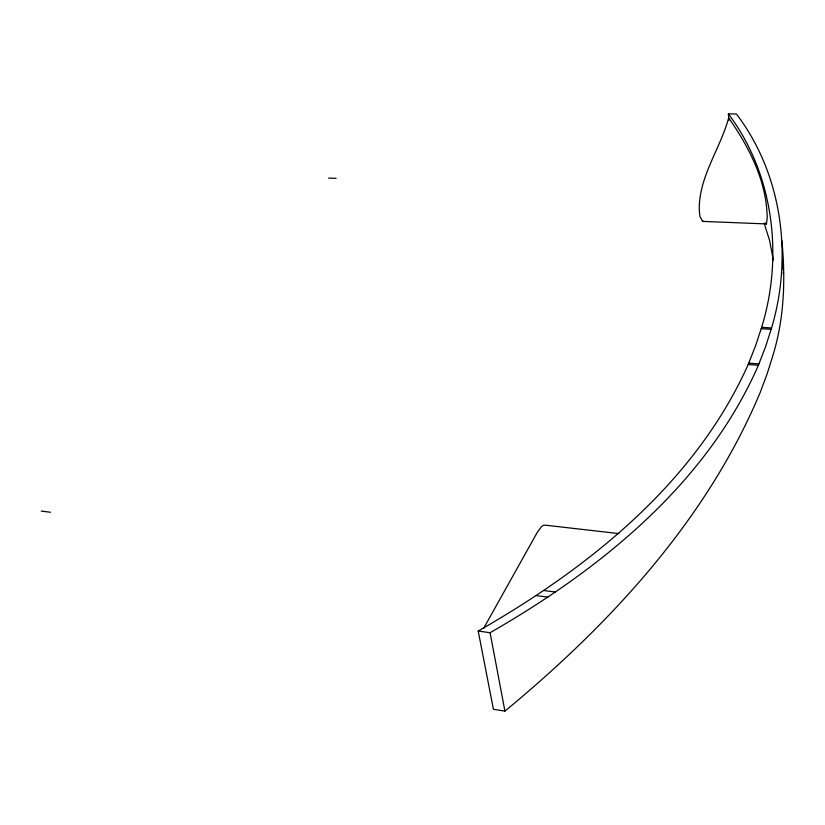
<?xml version="1.0" encoding="UTF-8"?>
<svg xmlns="http://www.w3.org/2000/svg" width="825" height="825" viewBox="0 0 825 825"><rect width="100%" height="100%" fill="white"/><g stroke="black" fill="none" stroke-linecap="round" stroke-linejoin="round"><path stroke-width="1.24" d="M781.904 240.859C785.555 279.077 784.327 318.068 773.046 354.998L767.24 373.591L760.072 392.772C706.623 519.977 610.108 624.205 504.931 711.119L493.422 709.273L478.201 631.032L490.091 632.723C600.157 569.456 706.262 484.213 758.402 365.269L765.683 346.387L771.571 327.968C792.959 256.214 782.203 174.24 736.436 114.005L728.403 113.881L728.836 120.429M478.201 631.032C588.555 567.971 695.052 483.172 748.182 364.526L755.607 345.696L761.64 327.329C783.554 256.039 773.706 174.188 728.403 113.881M483.594 628.423L537.446 532.084L541.643 526.422L543.644 525.236L545.5 525.195L618.905 533.6M766.466 223.936L767.25 217.594A11.406 0.835 84.6 0 0 766.899 211.21C764.62 177.004 747.924 145.52 728.671 117.892C720.576 147.778 700.26 174.776 699.27 206.384A16.696 3.805 -87.2 0 0 700.095 216.758L702.58 221.389L766.466 223.936L765.301 222.843M702.58 221.389L703.632 221.317M328.608 178.087L336.053 178.334M761.64 327.329L771.571 327.968M761.207 328.69L771.148 329.319M748.729 363.155L758.948 363.887M748.182 364.526L758.402 365.269M41.25 511.088L50.521 512.253M543.737 590.504L555.462 592.03M536.24 595.598L547.986 597.145M764.218 223.41L769.55 240.302L773.355 260.092M490.091 632.723L504.931 711.119M782.492 262.773L783.121 269.651M783.327 271.982L783.544 274.312"/></g></svg>
